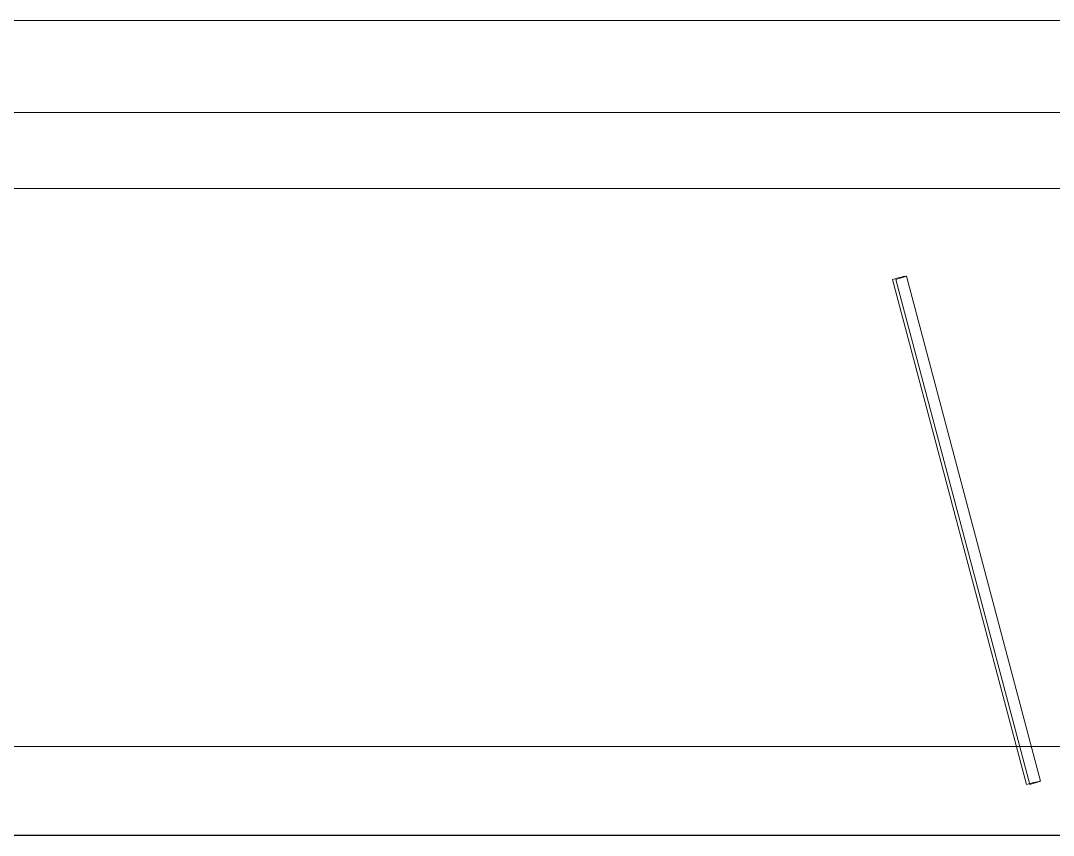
# Model space of a CAD drawing. Header units: inches. Extents: x 3268 to 7018, y 976 to 6708.
# Drawn here: x 5715.6 to 5716.402, y 3497.787 to 3498.419 of the extents above; entities that cross this region are included whole.
import ezdxf

# ---------------------------------------------------------------- set-up
doc = ezdxf.new("R2010")
doc.units = ezdxf.units.IN
doc.header["$MEASUREMENT"] = 0
doc.layers.add('G-IMPT', color=8, linetype='Continuous', lineweight=9)
doc.layers.add('Q-SPCQ', color=91, linetype='Continuous', lineweight=9)

# ---------------------------------------------------------------- blocks, each defined once
blk = doc.blocks.new('Add On Locker for Revit - LKR-2_10_dwg_LKR-2_10-9310973-Overall Retail Plan Opt 2')
at = {"layer": 'G-IMPT', "color": 133}
for p, q in [((35.40473, -6.75134), (-1.84127, -6.75134)), ((-1.84127, -6.82275), (35.40473, -6.82275)), ((35.40473, -6.82275), (-1.84127, -6.82275)), ((19.49306, -6.88175), (14.07041, -6.88175)), ((16.05016, -7.34167), (15.94603, -6.94965)), ((-0.73177, -7.31475), (16.23591, -7.31475)), ((-0.73227, -7.38375), (16.61723, -7.38375)), ((15.97633, -7.38375), (-0.73227, -7.38375)), ((15.97633, -7.38375), (-0.73227, -7.38375)), ((-0.73177, -7.38363), (16.61773, -7.38363)), ((-0.73177, -7.38363), (16.61773, -7.38363)), ((-0.73177, -7.38363), (16.61773, -7.38363)), ((-0.73177, -7.38363), (16.61773, -7.38363)), ((-0.73177, -7.38363), (16.61773, -7.38363)), ((-0.73177, -7.38363), (16.61773, -7.38363)), ((16.13083, -7.38363), (-0.73177, -7.38363)), ((16.13083, -7.38363), (-0.73177, -7.38363)), ((16.13083, -7.38363), (-0.73177, -7.38363)), ((16.13083, -7.38363), (-0.73177, -7.38363)), ((16.13083, -7.38363), (-0.73177, -7.38363)), ((16.13083, -7.38363), (-0.73177, -7.38363)), ((15.97633, -7.38363), (-0.73177, -7.38363)), ((16.13083, -7.38363), (-0.73177, -7.38363)), ((15.97633, -7.38363), (-0.73177, -7.38363)), ((15.97633, -7.38363), (-0.73177, -7.38363)), ((15.97633, -7.38363), (-0.73177, -7.38363)), ((15.97633, -7.38363), (-0.73177, -7.38363)), ((-0.73177, -7.38375), (16.61773, -7.38375)), ((-0.73177, -7.38375), (16.61773, -7.38375)), ((-0.73177, -7.38375), (16.10773, -7.38375)), ((-0.73177, -7.38375), (16.10773, -7.38375)), ((-0.73177, -7.38375), (15.97633, -7.38375)), ((-0.73177, -7.38375), (15.97633, -7.38375)), ((15.59173, -7.38363), (15.45173, -7.38363)), ((15.45173, -7.38363), (15.59173, -7.38363)), ((15.59173, -7.38363), (15.45173, -7.38363)), ((15.45173, -7.38363), (15.59173, -7.38363)), ((15.59173, -7.38363), (15.45173, -7.38363)), ((15.45173, -7.38363), (15.59173, -7.38363)), ((15.59173, -7.38363), (15.45173, -7.38363)), ((15.45173, -7.38363), (15.59173, -7.38363)), ((15.59173, -7.38363), (15.45173, -7.38363)), ((15.45173, -7.38363), (15.59173, -7.38363)), ((15.59173, -7.38363), (15.45173, -7.38363)), ((15.45173, -7.38363), (15.59173, -7.38363)), ((15.59173, -7.38375), (15.45173, -7.38375)), ((15.45173, -7.38375), (15.59173, -7.38375)), ((15.45173, -7.38375), (15.59173, -7.38375)), ((15.59173, -7.38375), (15.45173, -7.38375)), ((15.45173, -7.38375), (15.59173, -7.38375)), ((15.59173, -7.38375), (15.45173, -7.38375)), ((15.59173, -7.38375), (15.45173, -7.38375)), ((15.45173, -7.38375), (15.59173, -7.38375))]:
    blk.add_line(p, q, dxfattribs=at)
at = {"layer": 'G-IMPT', "color": 133, "flags": 128}
for points in [[(15.9351, -6.9522), (15.98717, -7.14821), (16.03924, -7.34422)], [(16.04187, -7.34422), (15.98981, -7.14821), (15.93774, -6.9522)]]:
    blk.add_lwpolyline(points, dxfattribs=at)
at = {"layer": 'G-IMPT', "color": 133}
for centre, start_param, end_param in [((15.93637, -6.95221), 0.12782, 1.692953), ((15.93637, -6.95221), 4.845872, 6.283185), ((16.04049, -7.34424), 0.12782, 1.692158), ((16.04049, -7.34424), 4.846668, 6.283185)]:
    blk.add_ellipse(centre, major_axis=(0.00966, 0.00257), ratio=0.034136, start_param=start_param, end_param=end_param, dxfattribs=at)
blk = doc.blocks.new('Add On Locker for Revit - LKR-2_10_dwg-9310972-Overall Retail Plan Opt 2')
blk.add_blockref('Add On Locker for Revit - LKR-2_10_dwg_LKR-2_10-9310973-Overall Retail Plan Opt 2', (0, 0))
blk = doc.blocks.new('Add On Locker for Revit - Add On Locker for Revit-9310252-Overall Retail Plan Opt 2')
blk.add_blockref('Add On Locker for Revit - LKR-2_10_dwg-9310972-Overall Retail Plan Opt 2', (1.96927, -15.42725))
blk = doc.blocks.new('Arch_5 Points - Units and Amenities_v2022_rvt-1-Overall Retail Plan Opt 2')
at = {"layer": 'Q-SPCQ', "color": 133, "lineweight": 9}
blk.add_blockref('Add On Locker for Revit - Add On Locker for Revit-9310252-Overall Retail Plan Opt 2', (5698.37265, 3520.59758), dxfattribs=at)

msp = doc.modelspace()

# ---------------------------------------------------------------- block references
at = {"lineweight": 5}
msp.add_blockref('Arch_5 Points - Units and Amenities_v2022_rvt-1-Overall Retail Plan Opt 2', (0, 0), dxfattribs=at)

doc.saveas('drawing.dxf')
